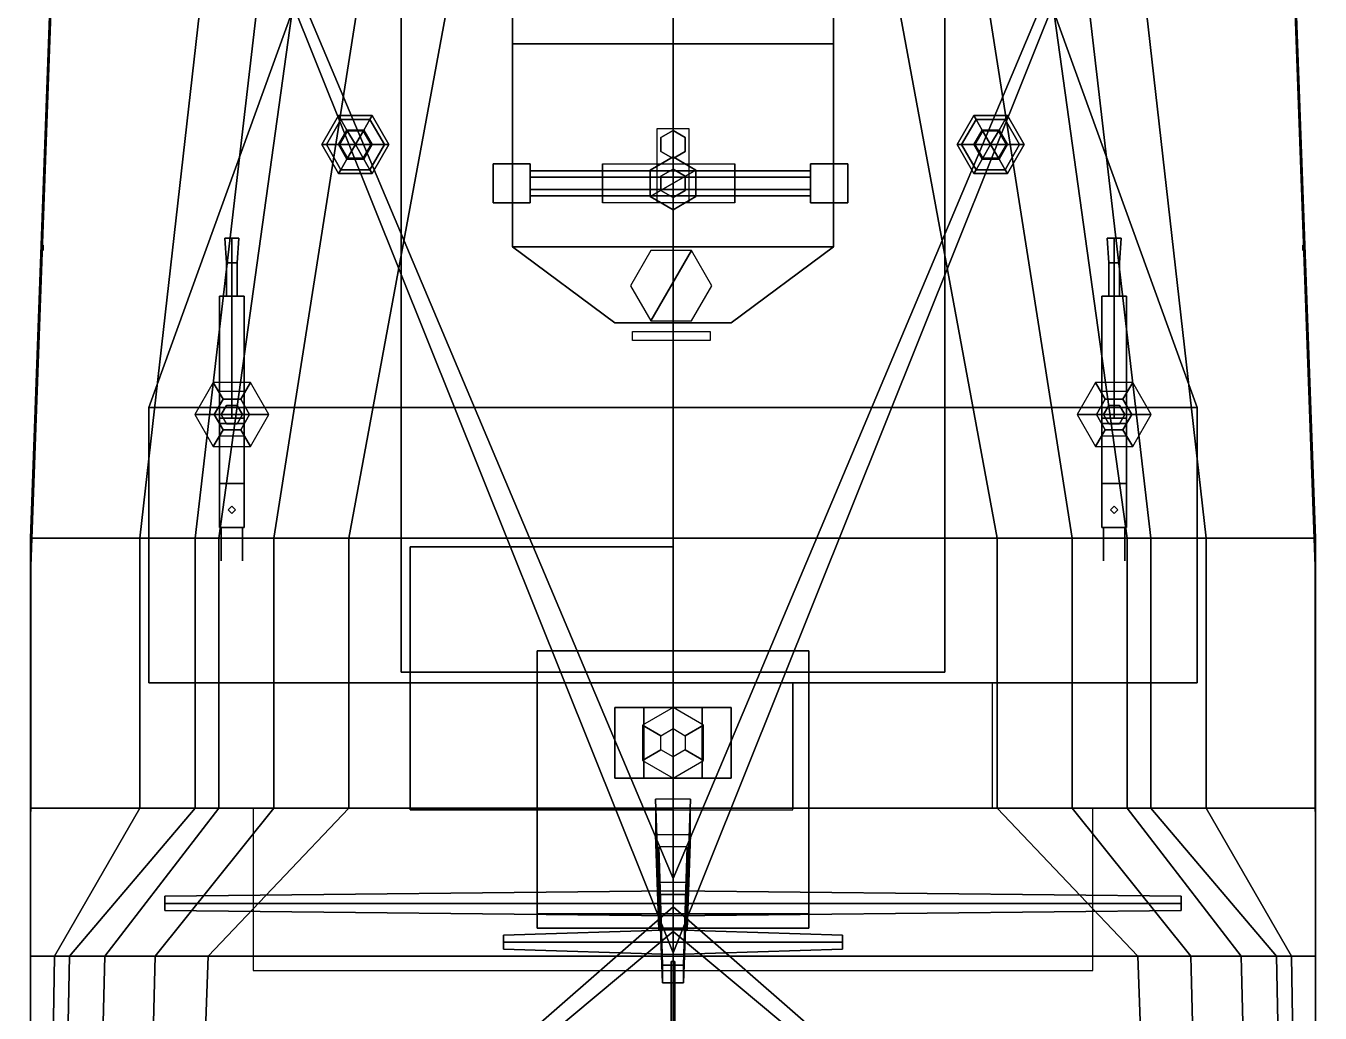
# Model space of a CAD drawing. Header units: millimetres. Extents: x -3.7 to 3.7, y -34 to 38.
# Drawn here: x -3.67 to 3.67, y 11.64 to 17.23 of the extents above; entities that cross this region are included whole.
import ezdxf

# ---------------------------------------------------------------- set-up
doc = ezdxf.new("R2010")
doc.units = ezdxf.units.MM
for name, color, linetype in [('barrel', 1, 'Continuous'), ('gun', 1, 'Continuous'), ('gun_mount', 3, 'Continuous'), ('railings', 3, 'Continuous'), ('turret', 2, 'Continuous')]:
    doc.layers.add(name, color=color, linetype=linetype)

msp = doc.modelspace()

# ---------------------------------------------------------------- linework, layer by layer
for points in [[(-3.4141, 20.5585, 4.04), (-2.3155, 20.5585, -0.2022), (-3.021, 14.3285, -0.2532), (-3.6403, 14.3285, 3.87)], [(3.4141, 20.5585, 4.04), (-3.4141, 20.5585, 4.04), (-3.6403, 14.3285, 3.87), (3.6403, 14.3285, 3.87)], [(-2.3155, 20.5585, -0.2022), (-1.9817, 20.5585, -1.0854), (-2.7087, 14.3285, -1.2441), (-3.021, 14.3285, -0.2532)], [(-1.9817, 20.5585, -1.0854), (-1.707, 20.5585, -1.5054), (-2.574, 14.3285, -1.481), (-2.7087, 14.3285, -1.2441)], [(-1.707, 20.5585, -1.5054), (-1.2816, 20.5585, -1.85), (-2.2617, 14.3285, -1.7718), (-2.574, 14.3285, -1.481)], [(-1.2816, 20.5585, -1.85), (-0.6839, 20.5585, -2.1785), (-1.8363, 14.3285, -1.9603), (-2.2617, 14.3285, -1.7718)], [(-0.6839, 20.5585, -2.1785), (0, 20.5585, -2.367), (0, 14.3285, -2.418), (-1.8363, 14.3285, -1.9603)], [(1.8363, 14.3285, -1.9603), (0, 14.3285, -2.418), (0, 20.5585, -2.367), (0.6839, 20.5585, -2.1785)], [(2.2617, 14.3285, -1.7718), (1.8363, 14.3285, -1.9603), (0.6839, 20.5585, -2.1785), (1.2816, 20.5585, -1.85)], [(2.574, 14.3285, -1.481), (2.2617, 14.3285, -1.7718), (1.2816, 20.5585, -1.85), (1.707, 20.5585, -1.5054)], [(2.7087, 14.3285, -1.2441), (2.574, 14.3285, -1.481), (1.707, 20.5585, -1.5054), (1.9817, 20.5585, -1.0854)], [(3.021, 14.3285, -0.2532), (2.7087, 14.3285, -1.2441), (1.9817, 20.5585, -1.0854), (2.3155, 20.5585, -0.2022)], [(3.6403, 14.3285, 3.87), (3.021, 14.3285, -0.2532), (2.3155, 20.5585, -0.2022), (3.4141, 20.5585, 4.04)], [(-3.41, 20.49, 4.09), (0, 11.98, 17.56), (0, 11.98, 17.59), (-3.41, 20.49, 4.13)], [(-3.41, 20.49, 4.13), (0, 11.98, 17.59), (0, 11.98, 17.56), (-3.41, 20.49, 4.09)], [(-3.41, 20.49, 4.13), (0, 12.4, 10.32), (0, 12.4, 10.29), (-3.41, 20.49, 4.09)], [(-3.41, 20.49, 4.09), (0, 12.4, 10.29), (0, 12.4, 10.32), (-3.41, 20.49, 4.13)], [(3.41, 20.49, 4.13), (0, 11.98, 17.59), (0, 11.98, 17.56), (3.41, 20.49, 4.09)], [(3.41, 20.49, 4.09), (0, 11.98, 17.56), (0, 11.98, 17.59), (3.41, 20.49, 4.13)], [(3.41, 20.49, 4.13), (0, 12.4, 10.32), (0, 12.4, 10.29), (3.41, 20.49, 4.09)], [(3.41, 20.49, 4.09), (0, 12.4, 10.29), (0, 12.4, 10.32), (3.41, 20.49, 4.13)], [(-1.54, 13.57, 3.87), (-1.54, 13.57, 6.02), (-1.54, 19.01, 6.02), (-1.54, 19.01, 3.87)], [(1.54, 19.01, 3.87), (1.54, 19.01, 6.02), (1.54, 13.57, 6.02), (1.54, 13.57, 3.87)], [(-2.97, 15.07, 7.27), (-1.67, 18.66, 7.27), (-1.67, 18.66, 6.02), (-2.97, 15.07, 6.02)], [(1.67, 18.66, 6.13), (-1.67, 18.66, 6.13), (-2.97, 15.07, 6.13), (2.97, 15.07, 6.13)], [(-2.97, 15.07, 6.02), (-1.67, 18.66, 6.02), (1.67, 18.66, 6.02), (2.97, 15.07, 6.02)], [(-2.97, 15.07, 6.02), (-1.67, 18.66, 6.02), (-1.67, 18.66, 7.27), (-2.97, 15.07, 7.27)], [(2.97, 15.07, 6.02), (1.67, 18.66, 6.02), (1.67, 18.66, 7.27), (2.97, 15.07, 7.27)], [(2.97, 15.07, 7.27), (1.67, 18.66, 7.27), (1.67, 18.66, 6.02), (2.97, 15.07, 6.02)], [(-0.91, 15.98, 6.8), (-0.91, 18.15, 6.8), (-0.91, 18.15, 6.13), (-0.91, 15.98, 6.13)], [(0.91, 18.15, 6.8), (-0.91, 18.15, 6.8), (-0.91, 15.98, 6.8), (0.91, 15.98, 6.8)], [(0.91, 15.98, 6.13), (0.91, 18.15, 6.13), (0.91, 18.15, 6.8), (0.91, 15.98, 6.8)], [(-0.91, 15.98, 7.66), (-0.91, 17.13, 7.66), (-0.91, 17.13, 6.8), (-0.91, 15.98, 6.8)], [(0.91, 17.13, 6.8), (-0.91, 17.13, 6.8), (-0.91, 17.13, 7.66), (0.91, 17.13, 7.66)], [(0.91, 17.13, 7.66), (-0.91, 17.13, 7.66), (-0.91, 15.98, 7.66), (0.91, 15.98, 7.66)], [(0.91, 15.98, 6.8), (0.91, 17.13, 6.8), (0.91, 17.13, 7.66), (0.91, 15.98, 7.66)], [(-1.99, 16.56, 4.27), (-1.895, 16.7245, 4.27), (-1.705, 16.7245, 4.27), (-1.61, 16.56, 4.27)], [(-1.8823, 16.7025, 4.365), (-1.895, 16.7245, 4.27), (-1.99, 16.56, 4.27), (-1.9645, 16.56, 4.365)], [(-1.7177, 16.7025, 4.365), (-1.705, 16.7245, 4.27), (-1.895, 16.7245, 4.27), (-1.8823, 16.7025, 4.365)], [(-1.6355, 16.56, 4.365), (-1.61, 16.56, 4.27), (-1.705, 16.7245, 4.27), (-1.7177, 16.7025, 4.365)], [(1.7177, 16.7025, 4.365), (1.705, 16.7245, 4.27), (1.61, 16.56, 4.27), (1.6355, 16.56, 4.365)], [(1.61, 16.56, 4.27), (1.705, 16.7245, 4.27), (1.895, 16.7245, 4.27), (1.99, 16.56, 4.27)], [(1.8823, 16.7025, 4.365), (1.895, 16.7245, 4.27), (1.705, 16.7245, 4.27), (1.7177, 16.7025, 4.365)], [(1.9645, 16.56, 4.365), (1.99, 16.56, 4.27), (1.895, 16.7245, 4.27), (1.8823, 16.7025, 4.365)], [(-1.8475, 16.6423, 4.4345), (-1.8823, 16.7025, 4.365), (-1.9645, 16.56, 4.365), (-1.895, 16.56, 4.4345)], [(-1.7525, 16.6423, 4.4345), (-1.7177, 16.7025, 4.365), (-1.8823, 16.7025, 4.365), (-1.8475, 16.6423, 4.4345)], [(-1.705, 16.56, 4.4345), (-1.6355, 16.56, 4.365), (-1.7177, 16.7025, 4.365), (-1.7525, 16.6423, 4.4345)], [(-0.09, 16.65, 8.72), (0.09, 16.65, 8.72), (0.09, 16.23, 8.72), (-0.09, 16.23, 8.72)], [(-0.09, 16.65, 8.51), (0.09, 16.65, 8.51), (0.09, 16.23, 8.51), (-0.09, 16.23, 8.51)], [(1.7525, 16.6423, 4.4345), (1.7177, 16.7025, 4.365), (1.6355, 16.56, 4.365), (1.705, 16.56, 4.4345)], [(1.8475, 16.6423, 4.4345), (1.8823, 16.7025, 4.365), (1.7177, 16.7025, 4.365), (1.7525, 16.6423, 4.4345)], [(1.895, 16.56, 4.4345), (1.9645, 16.56, 4.365), (1.8823, 16.7025, 4.365), (1.8475, 16.6423, 4.4345)], [(-1.8, 16.56, 4.46), (-1.8475, 16.6423, 4.4345), (-1.895, 16.56, 4.4345), (-1.8, 16.56, 4.46)], [(-1.845, 16.6379, 3.93), (-1.89, 16.56, 3.93), (-1.89, 16.56, 4.27), (-1.845, 16.6379, 4.27)], [(-1.8, 16.56, 4.46), (-1.7525, 16.6423, 4.4345), (-1.8475, 16.6423, 4.4345), (-1.8, 16.56, 4.46)], [(-1.755, 16.6379, 3.93), (-1.845, 16.6379, 3.93), (-1.845, 16.6379, 4.27), (-1.755, 16.6379, 4.27)], [(-1.8, 16.56, 4.46), (-1.705, 16.56, 4.4345), (-1.7525, 16.6423, 4.4345), (-1.8, 16.56, 4.46)], [(-1.71, 16.56, 3.93), (-1.755, 16.6379, 3.93), (-1.755, 16.6379, 4.27), (-1.71, 16.56, 4.27)], [(0, 16.64, 8.42), (-0.0693, 16.6, 8.42), (-0.0693, 16.6, 8.83), (0, 16.64, 8.83)], [(-0.0693, 16.6, 8.83), (-0.0693, 16.52, 8.83), (0, 16.48, 8.83), (0, 16.64, 8.83)], [(-0.0693, 16.52, 8.42), (-0.0693, 16.6, 8.42), (0, 16.64, 8.42), (0, 16.48, 8.42)], [(-0.0693, 16.6, 8.42), (-0.0693, 16.52, 8.42), (-0.0693, 16.52, 8.83), (-0.0693, 16.6, 8.83)], [(0.0693, 16.6, 8.42), (0, 16.64, 8.42), (0, 16.64, 8.83), (0.0693, 16.6, 8.83)], [(0, 16.64, 8.83), (0, 16.48, 8.83), (0.0693, 16.52, 8.83), (0.0693, 16.6, 8.83)], [(0, 16.48, 8.42), (0, 16.64, 8.42), (0.0693, 16.6, 8.42), (0.0693, 16.52, 8.42)], [(0.0693, 16.52, 8.42), (0.0693, 16.6, 8.42), (0.0693, 16.6, 8.83), (0.0693, 16.52, 8.83)], [(1.8, 16.56, 4.46), (1.7525, 16.6423, 4.4345), (1.705, 16.56, 4.4345), (1.8, 16.56, 4.46)], [(1.755, 16.6379, 3.93), (1.71, 16.56, 3.93), (1.71, 16.56, 4.27), (1.755, 16.6379, 4.27)], [(1.8, 16.56, 4.46), (1.8475, 16.6423, 4.4345), (1.7525, 16.6423, 4.4345), (1.8, 16.56, 4.46)], [(1.845, 16.6379, 3.93), (1.755, 16.6379, 3.93), (1.755, 16.6379, 4.27), (1.845, 16.6379, 4.27)], [(1.8, 16.56, 4.46), (1.895, 16.56, 4.4345), (1.8475, 16.6423, 4.4345), (1.8, 16.56, 4.46)], [(1.89, 16.56, 3.93), (1.845, 16.6379, 3.93), (1.845, 16.6379, 4.27), (1.89, 16.56, 4.27)], [(-1.895, 16.3955, 4.27), (-1.99, 16.56, 4.27), (-1.61, 16.56, 4.27), (-1.705, 16.3955, 4.27)], [(-1.9645, 16.56, 4.365), (-1.99, 16.56, 4.27), (-1.895, 16.3955, 4.27), (-1.8823, 16.4175, 4.365)], [(-1.895, 16.56, 4.4345), (-1.9645, 16.56, 4.365), (-1.8823, 16.4175, 4.365), (-1.8475, 16.4777, 4.4345)], [(-1.8, 16.56, 4.46), (-1.895, 16.56, 4.4345), (-1.8475, 16.4777, 4.4345), (-1.8, 16.56, 4.46)], [(-1.89, 16.56, 3.93), (-1.845, 16.4821, 3.92), (-1.845, 16.4821, 4.27), (-1.89, 16.56, 4.27)], [(-1.8, 16.56, 4.46), (-1.8475, 16.4777, 4.4345), (-1.7525, 16.4777, 4.4345), (-1.8, 16.56, 4.46)], [(-1.8, 16.56, 4.46), (-1.7525, 16.4777, 4.4345), (-1.705, 16.56, 4.4345), (-1.8, 16.56, 4.46)], [(-1.755, 16.4821, 3.92), (-1.71, 16.56, 3.93), (-1.71, 16.56, 4.27), (-1.755, 16.4821, 4.27)], [(-1.7525, 16.4777, 4.4345), (-1.7177, 16.4175, 4.365), (-1.6355, 16.56, 4.365), (-1.705, 16.56, 4.4345)], [(-1.7177, 16.4175, 4.365), (-1.705, 16.3955, 4.27), (-1.61, 16.56, 4.27), (-1.6355, 16.56, 4.365)], [(-0.0693, 16.52, 8.42), (0, 16.48, 8.42), (0, 16.48, 8.83), (-0.0693, 16.52, 8.83)], [(0, 16.48, 8.42), (0.0693, 16.52, 8.42), (0.0693, 16.52, 8.83), (0, 16.48, 8.83)], [(1.6355, 16.56, 4.365), (1.61, 16.56, 4.27), (1.705, 16.3955, 4.27), (1.7177, 16.4175, 4.365)], [(1.705, 16.3955, 4.27), (1.61, 16.56, 4.27), (1.99, 16.56, 4.27), (1.895, 16.3955, 4.27)], [(1.705, 16.56, 4.4345), (1.6355, 16.56, 4.365), (1.7177, 16.4175, 4.365), (1.7525, 16.4777, 4.4345)], [(1.8, 16.56, 4.46), (1.705, 16.56, 4.4345), (1.7525, 16.4777, 4.4345), (1.8, 16.56, 4.46)], [(1.71, 16.56, 3.93), (1.755, 16.4821, 3.92), (1.755, 16.4821, 4.27), (1.71, 16.56, 4.27)], [(1.8, 16.56, 4.46), (1.7525, 16.4777, 4.4345), (1.8475, 16.4777, 4.4345), (1.8, 16.56, 4.46)], [(1.8, 16.56, 4.46), (1.8475, 16.4777, 4.4345), (1.895, 16.56, 4.4345), (1.8, 16.56, 4.46)], [(1.845, 16.4821, 3.92), (1.89, 16.56, 3.93), (1.89, 16.56, 4.27), (1.845, 16.4821, 4.27)], [(1.8475, 16.4777, 4.4345), (1.8823, 16.4175, 4.365), (1.9645, 16.56, 4.365), (1.895, 16.56, 4.4345)], [(1.8823, 16.4175, 4.365), (1.895, 16.3955, 4.27), (1.99, 16.56, 4.27), (1.9645, 16.56, 4.365)], [(-1.8475, 16.4777, 4.4345), (-1.8823, 16.4175, 4.365), (-1.7177, 16.4175, 4.365), (-1.7525, 16.4777, 4.4345)], [(-1.845, 16.4821, 3.92), (-1.755, 16.4821, 3.92), (-1.755, 16.4821, 4.27), (-1.845, 16.4821, 4.27)], [(-1.02, 16.45, 9.29), (-0.81, 16.45, 9.29), (-0.81, 16.45, 9.07), (-1.02, 16.45, 9.07)], [(-1.02, 16.45, 9.07), (-0.81, 16.45, 9.07), (-0.81, 16.23, 9.07), (-1.02, 16.23, 9.07)], [(-0.81, 16.23, 9.29), (-0.81, 16.45, 9.29), (-1.02, 16.45, 9.29), (-1.02, 16.23, 9.29)], [(-1.02, 16.23, 9.29), (-1.02, 16.45, 9.29), (-1.02, 16.45, 9.07), (-1.02, 16.23, 9.07)], [(-0.81, 16.23, 9.07), (-0.81, 16.45, 9.07), (-0.81, 16.45, 9.29), (-0.81, 16.23, 9.29)], [(-0.4, 16.45, 8.89), (0.35, 16.45, 8.89), (0.35, 16.23, 8.89), (-0.4, 16.23, 8.89)], [(-0.4, 16.45, 8.89), (-0.4, 16.45, 9.34), (-0.4, 16.23, 9.34), (-0.4, 16.23, 8.89)], [(0, 16.49, 7.66), (-0.1299, 16.415, 7.66), (-0.1299, 16.415, 8.09), (0, 16.49, 8.09)], [(-0.1299, 16.265, 8.09), (0.1299, 16.415, 8.09), (0, 16.49, 8.09), (-0.1299, 16.415, 8.09)], [(0.1299, 16.415, 7.66), (0, 16.49, 7.66), (0, 16.49, 8.09), (0.1299, 16.415, 8.09)], [(0.35, 16.45, 8.89), (0.35, 16.45, 9.34), (0.35, 16.23, 9.34), (0.35, 16.23, 8.89)], [(0.78, 16.45, 9.29), (0.99, 16.45, 9.29), (0.99, 16.45, 9.07), (0.78, 16.45, 9.07)], [(0.99, 16.23, 9.29), (0.99, 16.45, 9.29), (0.78, 16.45, 9.29), (0.78, 16.23, 9.29)], [(0.78, 16.23, 9.29), (0.78, 16.45, 9.29), (0.78, 16.45, 9.07), (0.78, 16.23, 9.07)], [(0.78, 16.45, 9.07), (0.99, 16.45, 9.07), (0.99, 16.23, 9.07), (0.78, 16.23, 9.07)], [(0.99, 16.23, 9.07), (0.99, 16.45, 9.07), (0.99, 16.45, 9.29), (0.99, 16.23, 9.29)], [(1.7525, 16.4777, 4.4345), (1.7177, 16.4175, 4.365), (1.8823, 16.4175, 4.365), (1.8475, 16.4777, 4.4345)], [(1.755, 16.4821, 3.92), (1.845, 16.4821, 3.92), (1.845, 16.4821, 4.27), (1.755, 16.4821, 4.27)], [(-1.8823, 16.4175, 4.365), (-1.895, 16.3955, 4.27), (-1.705, 16.3955, 4.27), (-1.7177, 16.4175, 4.365)], [(-0.81, 16.41, 9.18), (-0.81, 16.375, 9.2406), (0.78, 16.375, 9.2406), (0.78, 16.41, 9.18)], [(-0.81, 16.375, 9.1194), (-0.81, 16.41, 9.18), (0.78, 16.41, 9.18), (0.78, 16.375, 9.1194)], [(-0.81, 16.375, 9.2406), (-0.81, 16.305, 9.2406), (0.78, 16.305, 9.2406), (0.78, 16.375, 9.2406)], [(-0.81, 16.305, 9.1194), (-0.81, 16.375, 9.1194), (0.78, 16.375, 9.1194), (0.78, 16.305, 9.1194)], [(-0.1299, 16.415, 7.66), (-0.1299, 16.265, 7.66), (-0.1299, 16.265, 8.09), (-0.1299, 16.415, 8.09)], [(0, 16.19, 8.09), (0.1299, 16.265, 8.09), (0.1299, 16.415, 8.09), (-0.1299, 16.265, 8.09)], [(0, 16.42, 8.09), (-0.0693, 16.38, 8.09), (-0.0693, 16.38, 8.89), (0, 16.42, 8.89)], [(-0.0693, 16.38, 8.09), (-0.0693, 16.3, 8.09), (-0.0693, 16.3, 8.89), (-0.0693, 16.38, 8.89)], [(0.0693, 16.38, 8.09), (0, 16.42, 8.09), (0, 16.42, 8.89), (0.0693, 16.38, 8.89)], [(0.0693, 16.3, 8.09), (0.0693, 16.38, 8.09), (0.0693, 16.38, 8.89), (0.0693, 16.3, 8.89)], [(0.1299, 16.265, 7.66), (0.1299, 16.415, 7.66), (0.1299, 16.415, 8.09), (0.1299, 16.265, 8.09)], [(1.7177, 16.4175, 4.365), (1.705, 16.3955, 4.27), (1.895, 16.3955, 4.27), (1.8823, 16.4175, 4.365)], [(-0.81, 16.305, 9.2406), (-0.81, 16.27, 9.18), (0.78, 16.27, 9.18), (0.78, 16.305, 9.2406)], [(-0.81, 16.27, 9.18), (-0.81, 16.305, 9.1194), (0.78, 16.305, 9.1194), (0.78, 16.27, 9.18)], [(-0.0693, 16.3, 8.09), (0, 16.26, 8.09), (0, 16.26, 8.89), (-0.0693, 16.3, 8.89)], [(0, 16.26, 8.09), (0.0693, 16.3, 8.09), (0.0693, 16.3, 8.89), (0, 16.26, 8.89)], [(-1.02, 16.23, 9.07), (-0.81, 16.23, 9.07), (-0.81, 16.23, 9.29), (-1.02, 16.23, 9.29)], [(-0.1299, 16.265, 7.66), (0, 16.19, 7.66), (0, 16.19, 8.09), (-0.1299, 16.265, 8.09)], [(0, 16.19, 7.66), (0.1299, 16.265, 7.66), (0.1299, 16.265, 8.09), (0, 16.19, 8.09)], [(0, 16.26, 8.24), (0, 16.17, 8.24), (0, 16.17, 8.17), (0, 16.26, 8.17)], [(0.78, 16.23, 9.07), (0.99, 16.23, 9.07), (0.99, 16.23, 9.29), (0.78, 16.23, 9.29)], [(0, 16.17, 8.24), (0, 15.84, 8.35), (0, 15.75, 8.35), (0, 16.17, 8.17)], [(0.91, 15.98, 7.66), (-0.91, 15.98, 7.66), (-0.91, 15.98, 6.8), (0.91, 15.98, 6.8)], [(-0.33, 15.55, 6.8), (-0.91, 15.98, 6.8), (-0.91, 15.98, 6.13), (-0.33, 15.55, 6.13)], [(0.91, 15.98, 6.8), (-0.91, 15.98, 6.8), (-0.33, 15.55, 6.8), (0.33, 15.55, 6.8)], [(-0.33, 15.55, 7.66), (-0.91, 15.98, 7.66), (-0.91, 15.98, 6.8), (-0.33, 15.55, 6.8)], [(0.91, 15.98, 6.8), (-0.91, 15.98, 6.8), (-0.91, 15.98, 7.66), (0.91, 15.98, 7.66)], [(0.91, 15.98, 7.66), (-0.91, 15.98, 7.66), (-0.33, 15.55, 7.66), (0.33, 15.55, 7.66)], [(-0.33, 15.55, 6.8), (-0.91, 15.98, 6.8), (0.91, 15.98, 6.8), (0.33, 15.55, 6.8)], [(-0.125, 15.9592, 8.35), (-0.24, 15.76, 8.35), (-0.125, 15.5608, 8.35), (0.105, 15.9592, 8.35)], [(0.105, 15.9592, 8.35), (-0.125, 15.5608, 8.35), (0.105, 15.5608, 8.35), (0.22, 15.76, 8.35)], [(0.33, 15.55, 6.13), (0.91, 15.98, 6.13), (0.91, 15.98, 6.8), (0.33, 15.55, 6.8)], [(0.33, 15.55, 6.8), (0.91, 15.98, 6.8), (0.91, 15.98, 7.66), (0.33, 15.55, 7.66)], [(0, 15.75, 8.35), (0, 15.5, 8.35), (0, 15.46, 8.33), (0, 15.82, 8.32)], [(0.33, 15.55, 6.8), (-0.33, 15.55, 6.8), (-0.33, 15.55, 6.13), (0.33, 15.55, 6.13)], [(0.33, 15.55, 7.66), (-0.33, 15.55, 7.66), (-0.33, 15.55, 6.8), (0.33, 15.55, 6.8)], [(0.21, 15.45, 8.85), (-0.23, 15.45, 8.85), (-0.23, 15.5, 8.57), (0.21, 15.5, 8.57)], [(0, 15.5, 8.35), (0, 15.5, 8.57), (0, 15.45, 8.85), (0, 15.46, 8.33)], [(-2.97, 13.51, 7.27), (-2.97, 15.07, 7.27), (-2.97, 15.07, 6.02), (-2.97, 13.51, 6.02)], [(2.97, 15.07, 6.13), (-2.97, 15.07, 6.13), (-2.97, 13.51, 6.13), (2.97, 13.51, 6.13)], [(-2.97, 13.51, 6.02), (-2.97, 15.07, 6.02), (2.97, 15.07, 6.02), (2.97, 13.51, 6.02)], [(-2.97, 13.51, 6.02), (-2.97, 15.07, 6.02), (-2.97, 15.07, 7.27), (-2.97, 13.51, 7.27)], [(2.97, 13.51, 6.02), (2.97, 15.07, 6.02), (2.97, 15.07, 7.27), (2.97, 13.51, 7.27)], [(2.97, 13.51, 7.27), (2.97, 15.07, 7.27), (2.97, 15.07, 6.02), (2.97, 13.51, 6.02)], [(-3.6403, 14.3285, 3.87), (-3.021, 14.3285, -0.2532), (-3.021, 12.8, -0.2532), (-3.6403, 12.8, 3.87)], [(3.6403, 14.3285, 3.87), (-3.6403, 14.3285, 3.87), (-3.6403, 12.8, 3.87), (3.6403, 12.8, 3.87)], [(-3.021, 14.3285, -0.2532), (-2.7087, 14.3285, -1.2441), (-2.7087, 12.8, -1.2441), (-3.021, 12.8, -0.2532)], [(-2.7087, 14.3285, -1.2441), (-2.574, 14.3285, -1.481), (-2.574, 12.8, -1.481), (-2.7087, 12.8, -1.2441)], [(-2.574, 14.3285, -1.481), (-2.2617, 14.3285, -1.7718), (-2.2617, 12.8, -1.7718), (-2.574, 12.8, -1.481)], [(-2.2617, 14.3285, -1.7718), (-1.8363, 14.3285, -1.9603), (-1.8363, 12.8, -1.9603), (-2.2617, 12.8, -1.7718)], [(-1.8363, 14.3285, -1.9603), (0, 14.3285, -2.418), (0, 12.8, -2.418), (-1.8363, 12.8, -1.9603)], [(1.8363, 12.8, -1.9603), (0, 12.8, -2.418), (0, 14.3285, -2.418), (1.8363, 14.3285, -1.9603)], [(2.2617, 12.8, -1.7718), (1.8363, 12.8, -1.9603), (1.8363, 14.3285, -1.9603), (2.2617, 14.3285, -1.7718)], [(2.574, 12.8, -1.481), (2.2617, 12.8, -1.7718), (2.2617, 14.3285, -1.7718), (2.574, 14.3285, -1.481)], [(2.7087, 12.8, -1.2441), (2.574, 12.8, -1.481), (2.574, 14.3285, -1.481), (2.7087, 14.3285, -1.2441)], [(3.021, 12.8, -0.2532), (2.7087, 12.8, -1.2441), (2.7087, 14.3285, -1.2441), (3.021, 14.3285, -0.2532)], [(3.6403, 12.8, 3.87), (3.021, 12.8, -0.2532), (3.021, 14.3285, -0.2532), (3.6403, 14.3285, 3.87)], [(0, 12.79, 8.1), (0, 14.28, 8.1), (-1.49, 14.28, 8.1), (-1.49, 12.79, 8.1)], [(-1.49, 12.79, 6.13), (-1.49, 14.28, 6.13), (0, 14.28, 6.13), (0, 12.79, 6.13)], [(-1.49, 14.28, 6.13), (-1.49, 14.28, 8.1), (0, 14.28, 8.1), (0, 14.28, 6.13)], [(-1.49, 12.79, 8.1), (-1.49, 14.28, 8.1), (-1.49, 14.28, 6.13), (-1.49, 12.79, 6.13)], [(0, 14.28, 6.13), (0, 14.28, 8.1), (0, 12.79, 8.1), (0, 12.79, 6.13)], [(0.77, 12.2, 10.32), (0.77, 13.69, 10.32), (-0.77, 13.69, 10.32), (-0.77, 12.2, 10.32)], [(-0.77, 12.2, 10.32), (-0.77, 13.69, 10.32), (-0.77, 13.69, 11.53), (-0.77, 12.12, 11.53)], [(0.77, 13.69, 10.32), (0.77, 13.69, 11.53), (-0.77, 13.69, 11.53), (-0.77, 13.69, 10.32)], [(-0.77, 12.2, 10.32), (-0.77, 13.69, 10.32), (-0.77, 13.69, 11.53), (-0.77, 12.12, 11.53)], [(-0.77, 13.69, 10.32), (-0.77, 13.69, 11.53), (0.77, 13.69, 11.53), (0.77, 13.69, 10.32)], [(-0.77, 12.2, 10.32), (-0.77, 13.69, 10.32), (0.77, 13.69, 10.32), (0.77, 12.2, 10.32)], [(0.77, 12.2, 10.32), (0.77, 13.69, 10.32), (0.77, 13.69, 11.53), (0.77, 12.12, 11.53)], [(0.77, 12.2, 10.32), (0.77, 13.69, 10.32), (0.77, 13.69, 11.53), (0.77, 12.12, 11.53)], [(-1.19, 13.57, 3.87), (-1.19, 13.57, 6.02), (-1.54, 13.57, 6.02), (-1.54, 13.57, 3.87)], [(1.19, 13.57, 3.87), (1.19, 13.57, 6.02), (-1.19, 13.57, 6.02), (-1.19, 13.57, 3.87)], [(1.54, 13.57, 3.87), (1.54, 13.57, 6.02), (1.19, 13.57, 6.02), (1.19, 13.57, 3.87)], [(-1.49, 13.51, 7.27), (-2.97, 13.51, 7.27), (-2.97, 13.51, 6.02), (-1.49, 13.51, 6.02)], [(-2.97, 13.51, 7.27), (-1.49, 13.51, 7.27), (-1.49, 13.51, 6.02), (-2.97, 13.51, 6.02)], [(0.68, 13.51, 6.13), (-1.49, 13.51, 6.13), (-1.49, 13.51, 6.02), (0.68, 13.51, 6.02)], [(0.68, 13.51, 6.13), (0, 13.51, 6.13), (0, 12.79, 6.13), (0.68, 12.79, 6.13)], [(2.97, 13.51, 7.27), (0.68, 13.51, 7.27), (0.68, 13.51, 6.02), (2.97, 13.51, 6.02)], [(1.81, 13.51, 3.87), (0.68, 13.51, 6.13), (0.68, 12.8, 6.13), (1.81, 12.8, 3.87)], [(0.68, 13.51, 7.27), (2.97, 13.51, 7.27), (2.97, 13.51, 6.02), (0.68, 13.51, 6.02)], [(-0.33, 12.97, 11.95), (-0.165, 12.97, 12.2358), (-0.165, 13.37, 12.2358), (-0.33, 13.37, 11.95)], [(-0.165, 12.97, 11.6642), (-0.33, 12.97, 11.95), (-0.33, 13.37, 11.95), (-0.165, 13.37, 11.6642)], [(-0.165, 13.37, 12.2358), (0.165, 13.37, 12.2358), (0.33, 13.37, 11.95), (-0.33, 13.37, 11.95)], [(-0.33, 13.37, 11.95), (0.33, 13.37, 11.95), (0.165, 13.37, 11.6642), (-0.165, 13.37, 11.6642)], [(-0.0693, 13.21, 11.67), (0, 13.25, 11.67), (0, 13.37, 10.32), (-0.1732, 13.27, 10.32)], [(-0.165, 12.97, 12.2358), (0.165, 12.97, 12.2358), (0.165, 13.37, 12.2358), (-0.165, 13.37, 12.2358)], [(0.165, 12.97, 11.6642), (-0.165, 12.97, 11.6642), (-0.165, 13.37, 11.6642), (0.165, 13.37, 11.6642)], [(0, 13.25, 11.67), (0.0693, 13.21, 11.67), (0.1732, 13.27, 10.32), (0, 13.37, 10.32)], [(0.165, 12.97, 12.2358), (0.33, 12.97, 11.95), (0.33, 13.37, 11.95), (0.165, 13.37, 12.2358)], [(0.33, 12.97, 11.95), (0.165, 12.97, 11.6642), (0.165, 13.37, 11.6642), (0.33, 13.37, 11.95)], [(-0.0693, 13.13, 11.67), (-0.0693, 13.21, 11.67), (-0.1732, 13.27, 10.32), (-0.1732, 13.07, 10.32)], [(0.0693, 13.21, 11.67), (0.0693, 13.13, 11.67), (0.1732, 13.07, 10.32), (0.1732, 13.27, 10.32)], [(0, 13.09, 11.67), (-0.0693, 13.13, 11.67), (-0.1732, 13.07, 10.32), (0, 12.97, 10.32)], [(0.0693, 13.13, 11.67), (0, 13.09, 11.67), (0, 12.97, 10.32), (0.1732, 13.07, 10.32)], [(-0.33, 12.97, 11.95), (0.33, 12.97, 11.95), (0.165, 12.97, 12.2358), (-0.165, 12.97, 12.2358)], [(-0.165, 12.97, 11.6642), (0.165, 12.97, 11.6642), (0.33, 12.97, 11.95), (-0.33, 12.97, 11.95)], [(-0.08, 12.11, 11.74), (-0.08, 12.31, 11.74), (-0.1, 12.85, 3.5), (-0.1, 12.65, 3.5)], [(0.1, 12.85, 3.5), (-0.1, 12.85, 3.5), (-0.08, 12.31, 11.74), (0.08, 12.31, 11.74)], [(0.1, 12.65, 3.5), (0.1, 12.85, 3.5), (0.08, 12.31, 11.74), (0.08, 12.11, 11.74)], [(-3.6403, 12.8, 3.87), (-3.021, 12.8, -0.2532), (-3.5056, 11.96, -0.2442), (-3.6403, 11.96, 1.64)], [(-3.6403, 11.96, 1.64), (3.6403, 11.96, 1.64), (3.6403, 12.8, 3.87), (-3.6403, 12.8, 3.87)], [(-3.6403, 9.53, 1.64), (-3.6403, 9.53, 1.64), (-3.6403, 12.8, 3.87), (-3.6403, 11.96, 1.64)], [(-3.021, 12.8, -0.2532), (-2.7087, 12.8, -1.2441), (-3.4195, 11.96, -0.982), (-3.5056, 11.96, -0.2442)], [(-2.7087, 12.8, -1.2441), (-2.574, 12.8, -1.481), (-3.2202, 11.96, -1.4343), (-3.4195, 11.96, -0.982)], [(-2.574, 12.8, -1.481), (-2.2617, 12.8, -1.7718), (-2.9348, 11.96, -1.709), (-3.2202, 11.96, -1.4343)], [(-2.2617, 12.8, -1.7718), (-1.8363, 12.8, -1.9603), (-2.6333, 11.96, -1.8597), (-2.9348, 11.96, -1.709)], [(-1.8363, 12.8, -1.9603), (0, 12.8, -2.418), (0, 11.96, -2.409), (-2.6333, 11.96, -1.8597)], [(2.38, 12.8, 3.87), (-2.38, 12.8, 3.87), (-2.38, 11.88, 3.87), (2.38, 11.88, 3.87)], [(0, 12.79, 6.13), (0, 12.79, 8.1), (-1.49, 12.79, 8.1), (-1.49, 12.79, 6.13)], [(2.6333, 11.96, -1.8597), (0, 11.96, -2.409), (0, 12.8, -2.418), (1.8363, 12.8, -1.9603)], [(2.9348, 11.96, -1.709), (2.6333, 11.96, -1.8597), (1.8363, 12.8, -1.9603), (2.2617, 12.8, -1.7718)], [(3.2202, 11.96, -1.4343), (2.9348, 11.96, -1.709), (2.2617, 12.8, -1.7718), (2.574, 12.8, -1.481)], [(3.4195, 11.96, -0.982), (3.2202, 11.96, -1.4343), (2.574, 12.8, -1.481), (2.7087, 12.8, -1.2441)], [(3.5056, 11.96, -0.2442), (3.4195, 11.96, -0.982), (2.7087, 12.8, -1.2441), (3.021, 12.8, -0.2532)], [(3.6403, 11.96, 1.64), (3.5056, 11.96, -0.2442), (3.021, 12.8, -0.2532), (3.6403, 12.8, 3.87)], [(3.6403, 9.53, 1.64), (3.6403, 9.53, 1.64), (3.6403, 11.96, 1.64), (3.6403, 12.8, 3.87)], [(0.08, 12.11, 11.74), (-0.08, 12.11, 11.74), (-0.1, 12.65, 3.5), (0.1, 12.65, 3.5)], [(0.08, 12.58, 10.32), (-0.08, 12.58, 10.32), (-0.06, 11.91, 18.56), (0.06, 11.91, 18.56)], [(-0.06, 11.81, 18.56), (-0.06, 11.91, 18.56), (-0.08, 12.58, 10.32), (-0.08, 12.38, 10.32)], [(0.08, 12.38, 10.32), (0.08, 12.58, 10.32), (0.06, 11.91, 18.56), (0.06, 11.81, 18.56)], [(0, 12.33, 14.91), (0, 12.26, 14.84), (-2.88, 12.26, 14.87), (-2.88, 12.3, 14.91)], [(0, 12.26, 14.98), (0, 12.33, 14.91), (-2.88, 12.3, 14.91), (-2.88, 12.26, 14.95)], [(0.06, 11.81, 18.56), (-0.06, 11.81, 18.56), (-0.08, 12.38, 10.32), (0.08, 12.38, 10.32)], [(0, 12.33, 14.91), (0, 12.26, 14.98), (2.88, 12.26, 14.95), (2.88, 12.3, 14.91)], [(0, 12.26, 14.84), (0, 12.33, 14.91), (2.88, 12.3, 14.91), (2.88, 12.26, 14.87)], [(-2.88, 12.3, 14.91), (-2.88, 12.26, 14.95), (-2.88, 12.22, 14.91), (-2.88, 12.26, 14.87)], [(0, 12.26, 14.84), (0, 12.19, 14.91), (-2.88, 12.22, 14.91), (-2.88, 12.26, 14.87)], [(0, 12.19, 14.91), (0, 12.26, 14.98), (-2.88, 12.26, 14.95), (-2.88, 12.22, 14.91)], [(0.08, 12.31, 11.74), (-0.08, 12.31, 11.74), (-0.08, 12.11, 11.74), (0.08, 12.11, 11.74)], [(0, 12.26, 14.98), (0, 12.19, 14.91), (2.88, 12.22, 14.91), (2.88, 12.26, 14.95)], [(0, 12.19, 14.91), (0, 12.26, 14.84), (2.88, 12.26, 14.87), (2.88, 12.22, 14.91)], [(2.88, 12.3, 14.91), (2.88, 12.26, 14.95), (2.88, 12.22, 14.91), (2.88, 12.26, 14.87)], [(-3.64, 9.06, 1.88), (0, 12.24, 9.77), (0, 12.24, 9.82), (-3.64, 9.06, 1.94)], [(-3.64, 9.06, 1.94), (0, 12.24, 9.82), (0, 12.24, 9.77), (-3.64, 9.06, 1.88)], [(0.77, 12.2, 10.32), (0.77, 12.12, 11.53), (-0.77, 12.12, 11.53), (-0.77, 12.2, 10.32)], [(-0.77, 12.2, 10.32), (-0.77, 12.12, 11.53), (0.77, 12.12, 11.53), (0.77, 12.2, 10.32)], [(3.64, 9.06, 1.88), (0, 12.24, 9.77), (0, 12.24, 9.82), (3.64, 9.06, 1.94)], [(3.64, 9.06, 1.94), (0, 12.24, 9.82), (0, 12.24, 9.77), (3.64, 9.06, 1.88)], [(0, 12.04, 17.84), (0, 12.11, 17.77), (-0.96, 12.08, 17.77), (-0.96, 12.04, 17.81)], [(0, 12.11, 17.77), (0, 12.04, 17.7), (-0.96, 12.04, 17.73), (-0.96, 12.08, 17.77)], [(0, 12.04, 17.7), (0, 12.11, 17.77), (0.96, 12.08, 17.77), (0.96, 12.04, 17.73)], [(0, 12.11, 17.77), (0, 12.04, 17.84), (0.96, 12.04, 17.81), (0.96, 12.08, 17.77)], [(-3.64, 9.06, 1.94), (0, 12.1, 14.5), (0, 12.1, 14.47), (-3.64, 9.06, 1.88)], [(-3.64, 9.06, 1.88), (0, 12.1, 14.47), (0, 12.1, 14.5), (-3.64, 9.06, 1.94)], [(-0.96, 12.08, 17.77), (-0.96, 12.04, 17.81), (-0.96, 12, 17.77), (-0.96, 12.04, 17.73)], [(0, 11.97, 17.77), (0, 12.04, 17.84), (-0.96, 12.04, 17.81), (-0.96, 12, 17.77)], [(0, 12.04, 17.7), (0, 11.97, 17.77), (-0.96, 12, 17.77), (-0.96, 12.04, 17.73)], [(3.64, 9.06, 1.94), (0, 12.1, 14.5), (0, 12.1, 14.47), (3.64, 9.06, 1.88)], [(3.64, 9.06, 1.88), (0, 12.1, 14.47), (0, 12.1, 14.5), (3.64, 9.06, 1.94)], [(0, 11.97, 17.77), (0, 12.04, 17.7), (0.96, 12.04, 17.73), (0.96, 12, 17.77)], [(0, 12.04, 17.84), (0, 11.97, 17.77), (0.96, 12, 17.77), (0.96, 12.04, 17.81)], [(0.96, 12.08, 17.77), (0.96, 12.04, 17.81), (0.96, 12, 17.77), (0.96, 12.04, 17.73)], [(-3.6403, 11.96, 1.64), (-3.5056, 11.96, -0.2442), (-3.6672, 1.8385, -1.0553), (-3.6403, 1.8385, 1.64)], [(-3.5056, 11.96, -0.2442), (-3.4195, 11.96, -0.982), (-3.6241, 1.8385, -1.2976), (-3.6672, 1.8385, -1.0553)], [(3.6403, 11.96, 1.64), (-3.6403, 11.96, 1.64), (-3.6403, 1.8385, 1.64), (3.6403, 1.8385, 1.64)], [(-3.4195, 11.96, -0.982), (-3.2202, 11.96, -1.4343), (-3.4733, 1.8385, -1.6153), (-3.6241, 1.8385, -1.2976)], [(-3.2202, 11.96, -1.4343), (-2.9348, 11.96, -1.709), (-3.1879, 1.8385, -1.863), (-3.4733, 1.8385, -1.6153)], [(-2.9348, 11.96, -1.709), (-2.6333, 11.96, -1.8597), (-2.9994, 1.8385, -1.9546), (-3.1879, 1.8385, -1.863)], [(-2.6333, 11.96, -1.8597), (0, 11.96, -2.409), (0, 1.8385, -2.45), (-2.9994, 1.8385, -1.9546)], [(2.9994, 1.8385, -1.9546), (0, 1.8385, -2.45), (0, 11.96, -2.409), (2.6333, 11.96, -1.8597)], [(3.1879, 1.8385, -1.863), (2.9994, 1.8385, -1.9546), (2.6333, 11.96, -1.8597), (2.9348, 11.96, -1.709)], [(3.4733, 1.8385, -1.6153), (3.1879, 1.8385, -1.863), (2.9348, 11.96, -1.709), (3.2202, 11.96, -1.4343)], [(3.6241, 1.8385, -1.2976), (3.4733, 1.8385, -1.6153), (3.2202, 11.96, -1.4343), (3.4195, 11.96, -0.982)], [(3.6672, 1.8385, -1.0553), (3.6241, 1.8385, -1.2976), (3.4195, 11.96, -0.982), (3.5056, 11.96, -0.2442)], [(3.6403, 1.8385, 1.64), (3.6672, 1.8385, -1.0553), (3.5056, 11.96, -0.2442), (3.6403, 11.96, 1.64)], [(0.06, 11.91, 18.56), (-0.06, 11.91, 18.56), (-0.06, 11.81, 18.56), (0.06, 11.81, 18.56)], [(-0.01, -8.37, 9.52), (0, -8.37, 9.53), (0, 11.93, 17.71), (-0.01, 11.93, 17.7)], [(0, -8.37, 9.51), (-0.01, -8.37, 9.52), (-0.01, 11.93, 17.7), (0, 11.93, 17.69)], [(0, -8.37, 9.53), (0.01, -8.37, 9.52), (0.01, 11.93, 17.7), (0, 11.93, 17.71)], [(0.01, -8.37, 9.52), (0, -8.37, 9.51), (0, 11.93, 17.69), (0.01, 11.93, 17.7)]]:
    msp.add_3dface(points)
at = {"layer": 'barrel'}
for points in [[(-2.5, 16.03, 7.52), (-2.46, 16.03, 7.48), (-2.5, 16.03, 7.44), (-2.54, 16.03, 7.48)], [(-2.5, 15.89, 7.45), (-2.53, 15.89, 7.48), (-2.54, 16.03, 7.48), (-2.5, 16.03, 7.44)], [(-2.53, 15.89, 7.48), (-2.5, 15.89, 7.51), (-2.5, 16.03, 7.52), (-2.54, 16.03, 7.48)], [(-2.47, 15.89, 7.48), (-2.5, 15.89, 7.45), (-2.5, 16.03, 7.44), (-2.46, 16.03, 7.48)], [(-2.5, 15.89, 7.51), (-2.47, 15.89, 7.48), (-2.46, 16.03, 7.48), (-2.5, 16.03, 7.52)], [(2.47, 15.89, 7.48), (2.5, 15.89, 7.51), (2.5, 16.03, 7.52), (2.46, 16.03, 7.48)], [(2.5, 15.89, 7.45), (2.47, 15.89, 7.48), (2.46, 16.03, 7.48), (2.5, 16.03, 7.44)], [(2.5, 16.03, 7.52), (2.54, 16.03, 7.48), (2.5, 16.03, 7.44), (2.46, 16.03, 7.48)], [(2.5, 15.89, 7.51), (2.53, 15.89, 7.48), (2.54, 16.03, 7.48), (2.5, 16.03, 7.52)], [(2.53, 15.89, 7.48), (2.5, 15.89, 7.45), (2.5, 16.03, 7.44), (2.54, 16.03, 7.48)], [(-2.5, 15.7, 7.45), (-2.53, 15.7, 7.48), (-2.53, 15.89, 7.48), (-2.5, 15.89, 7.45)], [(-2.53, 15.7, 7.48), (-2.5, 15.7, 7.51), (-2.5, 15.89, 7.51), (-2.53, 15.89, 7.48)], [(-2.47, 15.7, 7.48), (-2.5, 15.7, 7.45), (-2.5, 15.89, 7.45), (-2.47, 15.89, 7.48)], [(-2.5, 15.7, 7.51), (-2.47, 15.7, 7.48), (-2.47, 15.89, 7.48), (-2.5, 15.89, 7.51)], [(2.47, 15.7, 7.48), (2.5, 15.7, 7.51), (2.5, 15.89, 7.51), (2.47, 15.89, 7.48)], [(2.5, 15.7, 7.45), (2.47, 15.7, 7.48), (2.47, 15.89, 7.48), (2.5, 15.89, 7.45)], [(2.5, 15.7, 7.51), (2.53, 15.7, 7.48), (2.53, 15.89, 7.48), (2.5, 15.89, 7.51)], [(2.53, 15.7, 7.48), (2.5, 15.7, 7.45), (2.5, 15.89, 7.45), (2.53, 15.89, 7.48)], [(-2.5, 15.7, 7.55), (-2.43, 15.7, 7.48), (-2.5, 15.7, 7.41), (-2.57, 15.7, 7.48)], [(-2.5, 15.01, 7.41), (-2.57, 15.01, 7.48), (-2.57, 15.7, 7.48), (-2.5, 15.7, 7.41)], [(-2.57, 15.01, 7.48), (-2.5, 15.01, 7.55), (-2.5, 15.7, 7.55), (-2.57, 15.7, 7.48)], [(-2.43, 15.01, 7.48), (-2.5, 15.01, 7.41), (-2.5, 15.7, 7.41), (-2.43, 15.7, 7.48)], [(-2.5, 15.01, 7.55), (-2.43, 15.01, 7.48), (-2.43, 15.7, 7.48), (-2.5, 15.7, 7.55)], [(2.43, 15.01, 7.48), (2.5, 15.01, 7.55), (2.5, 15.7, 7.55), (2.43, 15.7, 7.48)], [(2.5, 15.01, 7.41), (2.43, 15.01, 7.48), (2.43, 15.7, 7.48), (2.5, 15.7, 7.41)], [(2.5, 15.7, 7.55), (2.57, 15.7, 7.48), (2.5, 15.7, 7.41), (2.43, 15.7, 7.48)], [(2.5, 15.01, 7.55), (2.57, 15.01, 7.48), (2.57, 15.7, 7.48), (2.5, 15.7, 7.55)], [(2.57, 15.01, 7.48), (2.5, 15.01, 7.41), (2.5, 15.7, 7.41), (2.57, 15.7, 7.48)]]:
    msp.add_3dface(points, dxfattribs=at)
at = {"layer": 'gun'}
for points in [[(-2.57, 14.39, 7.39), (-2.57, 15.01, 7.39), (-2.43, 15.01, 7.39), (-2.43, 14.39, 7.39)], [(-2.57, 15.01, 7.58), (-2.57, 15.01, 7.39), (-2.57, 14.39, 7.39), (-2.57, 14.39, 7.58)], [(-2.43, 15.01, 7.58), (-2.43, 15.01, 7.39), (-2.57, 15.01, 7.39), (-2.57, 15.01, 7.58)], [(-2.43, 14.39, 7.58), (-2.43, 15.01, 7.58), (-2.57, 15.01, 7.58), (-2.57, 14.39, 7.58)], [(-2.57, 14.98, 7.66), (-2.57, 14.98, 7.58), (-2.57, 14.64, 7.58), (-2.57, 14.64, 7.66)], [(-2.43, 14.98, 7.66), (-2.43, 14.98, 7.58), (-2.57, 14.98, 7.58), (-2.57, 14.98, 7.66)], [(-2.43, 14.64, 7.66), (-2.43, 14.98, 7.66), (-2.57, 14.98, 7.66), (-2.57, 14.64, 7.66)], [(-2.43, 14.39, 7.39), (-2.43, 15.01, 7.39), (-2.43, 15.01, 7.58), (-2.43, 14.39, 7.58)], [(-2.43, 14.64, 7.58), (-2.43, 14.98, 7.58), (-2.43, 14.98, 7.66), (-2.43, 14.64, 7.66)], [(2.57, 14.39, 7.58), (2.57, 15.01, 7.58), (2.43, 15.01, 7.58), (2.43, 14.39, 7.58)], [(2.43, 14.39, 7.39), (2.43, 15.01, 7.39), (2.57, 15.01, 7.39), (2.57, 14.39, 7.39)], [(2.43, 15.01, 7.58), (2.43, 15.01, 7.39), (2.43, 14.39, 7.39), (2.43, 14.39, 7.58)], [(2.57, 15.01, 7.58), (2.57, 15.01, 7.39), (2.43, 15.01, 7.39), (2.43, 15.01, 7.58)], [(2.57, 14.98, 7.66), (2.57, 14.98, 7.58), (2.43, 14.98, 7.58), (2.43, 14.98, 7.66)], [(2.43, 14.98, 7.66), (2.43, 14.98, 7.58), (2.43, 14.64, 7.58), (2.43, 14.64, 7.66)], [(2.57, 14.64, 7.66), (2.57, 14.98, 7.66), (2.43, 14.98, 7.66), (2.43, 14.64, 7.66)], [(2.57, 14.39, 7.39), (2.57, 15.01, 7.39), (2.57, 15.01, 7.58), (2.57, 14.39, 7.58)], [(2.57, 14.64, 7.58), (2.57, 14.98, 7.58), (2.57, 14.98, 7.66), (2.57, 14.64, 7.66)], [(-2.57, 14.64, 7.66), (-2.57, 14.64, 7.58), (-2.43, 14.64, 7.58), (-2.43, 14.64, 7.66)], [(2.43, 14.64, 7.66), (2.43, 14.64, 7.58), (2.57, 14.64, 7.58), (2.57, 14.64, 7.66)], [(-2.48, 14.49, 7.85), (-2.5, 14.51, 7.85), (-2.52, 14.49, 7.85), (-2.5, 14.47, 7.85)], [(-2.5, 14.51, 7.58), (-2.52, 14.49, 7.58), (-2.52, 14.49, 7.85), (-2.5, 14.51, 7.85)], [(-2.52, 14.49, 7.58), (-2.5, 14.47, 7.58), (-2.5, 14.47, 7.85), (-2.52, 14.49, 7.85)], [(-2.48, 14.49, 7.58), (-2.5, 14.51, 7.58), (-2.5, 14.51, 7.85), (-2.48, 14.49, 7.85)], [(-2.5, 14.47, 7.58), (-2.48, 14.49, 7.58), (-2.48, 14.49, 7.85), (-2.5, 14.47, 7.85)], [(2.5, 14.51, 7.58), (2.48, 14.49, 7.58), (2.48, 14.49, 7.85), (2.5, 14.51, 7.85)], [(2.52, 14.49, 7.85), (2.5, 14.51, 7.85), (2.48, 14.49, 7.85), (2.5, 14.47, 7.85)], [(2.48, 14.49, 7.58), (2.5, 14.47, 7.58), (2.5, 14.47, 7.85), (2.48, 14.49, 7.85)], [(2.52, 14.49, 7.58), (2.5, 14.51, 7.58), (2.5, 14.51, 7.85), (2.52, 14.49, 7.85)], [(2.5, 14.47, 7.58), (2.52, 14.49, 7.58), (2.52, 14.49, 7.85), (2.5, 14.47, 7.85)], [(-2.57, 14.39, 7.58), (-2.57, 14.39, 7.39), (-2.43, 14.39, 7.39), (-2.43, 14.39, 7.58)], [(-2.56, 14.39, 7.55), (-2.56, 14.39, 7.43), (-2.56, 14.2, 7.43), (-2.56, 14.2, 7.55)], [(-2.44, 14.39, 7.55), (-2.44, 14.39, 7.43), (-2.44, 14.2, 7.43), (-2.44, 14.2, 7.55)], [(2.43, 14.39, 7.58), (2.43, 14.39, 7.39), (2.57, 14.39, 7.39), (2.57, 14.39, 7.58)], [(2.44, 14.39, 7.55), (2.44, 14.39, 7.43), (2.44, 14.2, 7.43), (2.44, 14.2, 7.55)], [(2.56, 14.39, 7.55), (2.56, 14.39, 7.43), (2.56, 14.2, 7.43), (2.56, 14.2, 7.55)]]:
    msp.add_3dface(points, dxfattribs=at)
at = {"layer": 'gun_mount'}
for points in [[(-2.605, 15.2119, 6.13), (-2.71, 15.03, 6.13), (-2.6, 15.03, 6.75), (-2.55, 15.1166, 6.75)], [(-2.395, 15.2119, 6.13), (-2.605, 15.2119, 6.13), (-2.55, 15.1166, 6.75), (-2.45, 15.1166, 6.75)], [(-2.29, 15.03, 6.13), (-2.395, 15.2119, 6.13), (-2.45, 15.1166, 6.75), (-2.4, 15.03, 6.75)], [(2.395, 15.2119, 6.13), (2.29, 15.03, 6.13), (2.4, 15.03, 6.75), (2.45, 15.1166, 6.75)], [(2.605, 15.2119, 6.13), (2.395, 15.2119, 6.13), (2.45, 15.1166, 6.75), (2.55, 15.1166, 6.75)], [(2.71, 15.03, 6.13), (2.605, 15.2119, 6.13), (2.55, 15.1166, 6.75), (2.6, 15.03, 6.75)], [(-2.45, 15.1166, 7.04), (-2.55, 15.1166, 7.04), (-2.6, 15.03, 7.04), (-2.4, 15.03, 7.04)], [(-2.55, 15.1166, 6.75), (-2.6, 15.03, 6.75), (-2.6, 15.03, 7.04), (-2.55, 15.1166, 7.04)], [(-2.45, 15.1166, 6.75), (-2.55, 15.1166, 6.75), (-2.55, 15.1166, 7.04), (-2.45, 15.1166, 7.04)], [(-2.4, 15.03, 6.75), (-2.45, 15.1166, 6.75), (-2.45, 15.1166, 7.04), (-2.4, 15.03, 7.04)], [(2.45, 15.1166, 6.75), (2.4, 15.03, 6.75), (2.4, 15.03, 7.04), (2.45, 15.1166, 7.04)], [(2.55, 15.1166, 7.04), (2.45, 15.1166, 7.04), (2.4, 15.03, 7.04), (2.6, 15.03, 7.04)], [(2.55, 15.1166, 6.75), (2.45, 15.1166, 6.75), (2.45, 15.1166, 7.04), (2.55, 15.1166, 7.04)], [(2.6, 15.03, 6.75), (2.55, 15.1166, 6.75), (2.55, 15.1166, 7.04), (2.6, 15.03, 7.04)], [(-2.53, 15.082, 7.04), (-2.56, 15.03, 7.04), (-2.56, 15.03, 7.23), (-2.53, 15.082, 7.23)], [(-2.47, 15.082, 7.04), (-2.53, 15.082, 7.04), (-2.53, 15.082, 7.23), (-2.47, 15.082, 7.23)], [(-2.44, 15.03, 7.04), (-2.47, 15.082, 7.04), (-2.47, 15.082, 7.23), (-2.44, 15.03, 7.23)], [(2.47, 15.082, 7.04), (2.44, 15.03, 7.04), (2.44, 15.03, 7.23), (2.47, 15.082, 7.23)], [(2.53, 15.082, 7.04), (2.47, 15.082, 7.04), (2.47, 15.082, 7.23), (2.53, 15.082, 7.23)], [(2.56, 15.03, 7.04), (2.53, 15.082, 7.04), (2.53, 15.082, 7.23), (2.56, 15.03, 7.23)], [(-2.71, 15.03, 6.13), (-2.605, 14.8481, 6.13), (-2.55, 14.9434, 6.75), (-2.6, 15.03, 6.75)], [(-2.4, 15.03, 7.04), (-2.6, 15.03, 7.04), (-2.55, 14.9434, 7.04), (-2.45, 14.9434, 7.04)], [(-2.6, 15.03, 6.75), (-2.55, 14.9434, 6.75), (-2.55, 14.9434, 7.04), (-2.6, 15.03, 7.04)], [(-2.56, 15.03, 7.04), (-2.53, 14.978, 7.04), (-2.53, 14.978, 7.23), (-2.56, 15.03, 7.23)], [(-2.53, 14.978, 7.04), (-2.47, 14.978, 7.04), (-2.47, 14.978, 7.23), (-2.53, 14.978, 7.23)], [(-2.47, 14.978, 7.04), (-2.44, 15.03, 7.04), (-2.44, 15.03, 7.23), (-2.47, 14.978, 7.23)], [(-2.395, 14.8481, 6.13), (-2.29, 15.03, 6.13), (-2.4, 15.03, 6.75), (-2.45, 14.9434, 6.75)], [(-2.45, 14.9434, 6.75), (-2.4, 15.03, 6.75), (-2.4, 15.03, 7.04), (-2.45, 14.9434, 7.04)], [(2.29, 15.03, 6.13), (2.395, 14.8481, 6.13), (2.45, 14.9434, 6.75), (2.4, 15.03, 6.75)], [(2.4, 15.03, 6.75), (2.45, 14.9434, 6.75), (2.45, 14.9434, 7.04), (2.4, 15.03, 7.04)], [(2.6, 15.03, 7.04), (2.4, 15.03, 7.04), (2.45, 14.9434, 7.04), (2.55, 14.9434, 7.04)], [(2.44, 15.03, 7.04), (2.47, 14.978, 7.04), (2.47, 14.978, 7.23), (2.44, 15.03, 7.23)], [(2.47, 14.978, 7.04), (2.53, 14.978, 7.04), (2.53, 14.978, 7.23), (2.47, 14.978, 7.23)], [(2.53, 14.978, 7.04), (2.56, 15.03, 7.04), (2.56, 15.03, 7.23), (2.53, 14.978, 7.23)], [(2.605, 14.8481, 6.13), (2.71, 15.03, 6.13), (2.6, 15.03, 6.75), (2.55, 14.9434, 6.75)], [(2.55, 14.9434, 6.75), (2.6, 15.03, 6.75), (2.6, 15.03, 7.04), (2.55, 14.9434, 7.04)], [(-2.605, 14.8481, 6.13), (-2.395, 14.8481, 6.13), (-2.45, 14.9434, 6.75), (-2.55, 14.9434, 6.75)], [(-2.55, 14.9434, 6.75), (-2.45, 14.9434, 6.75), (-2.45, 14.9434, 7.04), (-2.55, 14.9434, 7.04)], [(2.395, 14.8481, 6.13), (2.605, 14.8481, 6.13), (2.55, 14.9434, 6.75), (2.45, 14.9434, 6.75)], [(2.45, 14.9434, 6.75), (2.55, 14.9434, 6.75), (2.55, 14.9434, 7.04), (2.45, 14.9434, 7.04)]]:
    msp.add_3dface(points, dxfattribs=at)
at = {"layer": 'railings'}
for points in [[(-3.41, 20.5, 5.04), (-3.64, 14.17, 4.88), (-3.64, 14.17, 4.91), (-3.41, 20.5, 5.07)], [(-3.41, 20.5, 5.07), (-3.64, 14.17, 4.91), (-3.64, 14.17, 4.88), (-3.41, 20.5, 5.04)], [(-3.41, 20.5, 4.58), (-3.64, 14.17, 4.42), (-3.64, 14.17, 4.39), (-3.41, 20.5, 4.55)], [(-3.41, 20.5, 4.55), (-3.64, 14.17, 4.39), (-3.64, 14.17, 4.42), (-3.41, 20.5, 4.58)], [(3.41, 20.5, 5.07), (3.64, 14.17, 4.91), (3.64, 14.17, 4.88), (3.41, 20.5, 5.04)], [(3.41, 20.5, 5.04), (3.64, 14.17, 4.88), (3.64, 14.17, 4.91), (3.41, 20.5, 5.07)], [(3.41, 20.5, 4.55), (3.64, 14.17, 4.39), (3.64, 14.17, 4.42), (3.41, 20.5, 4.58)], [(3.41, 20.5, 4.58), (3.64, 14.17, 4.42), (3.64, 14.17, 4.39), (3.41, 20.5, 4.55)], [(-3.57, 15.96, 4.93), (-3.57, 15.96, 3.91), (-3.57, 15.99, 3.91), (-3.57, 15.99, 4.93)], [(-3.57, 15.99, 4.93), (-3.57, 15.99, 3.91), (-3.57, 15.96, 3.91), (-3.57, 15.96, 4.93)], [(3.57, 15.96, 4.93), (3.57, 15.96, 3.91), (3.57, 15.99, 3.91), (3.57, 15.99, 4.93)], [(3.57, 15.99, 4.93), (3.57, 15.99, 3.91), (3.57, 15.96, 3.91), (3.57, 15.96, 4.93)], [(-3.64, 14.16, 4.88), (-3.64, 14.16, 3.87), (-3.64, 14.19, 3.87), (-3.64, 14.19, 4.88)], [(-3.64, 14.19, 4.88), (-3.64, 14.19, 3.87), (-3.64, 14.16, 3.87), (-3.64, 14.16, 4.88)], [(-3.64, 14.17, 4.91), (-3.64, 12.78, 4.91), (-3.64, 12.78, 4.88), (-3.64, 14.17, 4.88)], [(-3.64, 14.17, 4.88), (-3.64, 12.78, 4.88), (-3.64, 12.78, 4.91), (-3.64, 14.17, 4.91)], [(-3.64, 14.17, 4.39), (-3.64, 12.78, 4.39), (-3.64, 12.78, 4.42), (-3.64, 14.17, 4.42)], [(-3.64, 14.17, 4.42), (-3.64, 12.78, 4.42), (-3.64, 12.78, 4.39), (-3.64, 14.17, 4.39)], [(3.64, 14.19, 4.88), (3.64, 14.19, 3.87), (3.64, 14.16, 3.87), (3.64, 14.16, 4.88)], [(3.64, 14.16, 4.88), (3.64, 14.16, 3.87), (3.64, 14.19, 3.87), (3.64, 14.19, 4.88)], [(3.64, 14.17, 4.42), (3.64, 12.78, 4.42), (3.64, 12.78, 4.39), (3.64, 14.17, 4.39)], [(3.64, 14.17, 4.39), (3.64, 12.78, 4.39), (3.64, 12.78, 4.42), (3.64, 14.17, 4.42)], [(3.64, 14.17, 4.88), (3.64, 12.78, 4.88), (3.64, 12.78, 4.91), (3.64, 14.17, 4.91)], [(3.64, 14.17, 4.91), (3.64, 12.78, 4.91), (3.64, 12.78, 4.88), (3.64, 14.17, 4.88)], [(-3.64, 12.78, 4.88), (-3.64, 12.78, 3.87), (-3.64, 12.81, 3.87), (-3.64, 12.81, 4.88)], [(-3.64, 12.81, 4.88), (-3.64, 12.81, 3.87), (-3.64, 12.78, 3.87), (-3.64, 12.78, 4.88)], [(3.64, 12.78, 4.88), (3.64, 12.78, 3.87), (3.64, 12.81, 3.87), (3.64, 12.81, 4.88)], [(3.64, 12.81, 4.88), (3.64, 12.81, 3.87), (3.64, 12.78, 3.87), (3.64, 12.78, 4.88)]]:
    msp.add_3dface(points, dxfattribs=at)
at = {"layer": 'turret'}
for points in [[(-2.57, 14.96, 7.44), (-2.57, 15.16, 7.23), (-2.57, 14.91, 7.23), (-2.57, 14.89, 7.41)], [(-2.43, 15.16, 7.23), (-2.57, 15.16, 7.23), (-2.57, 14.91, 7.23), (-2.43, 14.91, 7.23)], [(-2.43, 14.96, 7.44), (-2.43, 15.16, 7.23), (-2.43, 14.91, 7.23), (-2.43, 14.89, 7.41)], [(2.57, 15.16, 7.23), (2.43, 15.16, 7.23), (2.43, 14.91, 7.23), (2.57, 14.91, 7.23)], [(2.43, 14.96, 7.44), (2.43, 15.16, 7.23), (2.43, 14.91, 7.23), (2.43, 14.89, 7.41)], [(2.57, 14.96, 7.44), (2.57, 15.16, 7.23), (2.57, 14.91, 7.23), (2.57, 14.89, 7.41)]]:
    msp.add_3dface(points, dxfattribs=at)

doc.saveas('drawing.dxf')
